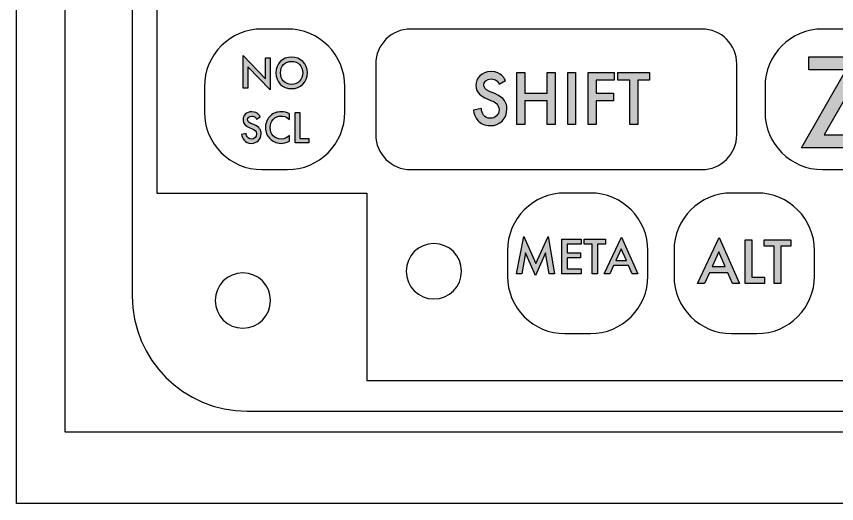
# Model space of a CAD drawing. Extents: x -123 to 250, y -165 to 87.
# Drawn here: x 43.64 to 88.13, y -165.31 to -138.9 of the extents above; entities that cross this region are included whole.
import ezdxf

# ---------------------------------------------------------------- set-up
doc = ezdxf.new("R2010")
doc.units = 0
doc.header["$MEASUREMENT"] = 0
doc.layers.add('LAYER_1', color=7, linetype='CONTINUOUS')

# ---------------------------------------------------------------- blocks, each defined once
blk = doc.blocks.new('BLOCK_14')
at = {"layer": 'LAYER_1', "color": 7}
for points in [[(58.339, -147.207), (58.339, -147.207), (56.963, -147.207), (56.963, -147.207), (55.239, -147.207), (53.841, -145.81), (53.841, -144.085), (53.841, -144.085), (53.841, -142.709), (53.841, -142.709), (53.841, -140.985), (55.239, -139.587), (56.963, -139.587), (56.963, -139.587), (58.339, -139.587), (58.339, -139.587), (60.063, -139.587), (61.461, -140.985), (61.461, -142.709), (61.461, -142.709), (61.461, -144.085), (61.461, -144.085), (61.461, -145.81), (60.063, -147.207), (58.339, -147.207)], [(80.821, -147.207), (80.821, -147.207), (65.027, -147.207), (65.027, -147.207), (63.981, -147.207), (63.134, -146.36), (63.134, -145.314), (63.134, -145.314), (63.134, -141.481), (63.134, -141.481), (63.134, -140.435), (63.981, -139.587), (65.027, -139.587), (65.027, -139.587), (80.821, -139.587), (80.821, -139.587), (81.867, -139.587), (82.714, -140.435), (82.714, -141.481), (82.714, -141.481), (82.714, -145.314), (82.714, -145.314), (82.714, -146.36), (81.867, -147.207), (80.821, -147.207)], [(88.744, -147.207), (88.744, -147.207), (87.368, -147.207), (87.368, -147.207), (85.644, -147.207), (84.246, -145.81), (84.246, -144.085), (84.246, -144.085), (84.246, -142.709), (84.246, -142.709), (84.246, -140.985), (85.644, -139.587), (87.368, -139.587), (87.368, -139.587), (88.744, -139.587), (88.744, -139.587), (90.468, -139.587), (91.866, -140.985), (91.866, -142.709), (91.866, -142.709), (91.866, -144.085), (91.866, -144.085), (91.866, -145.81), (90.468, -147.207), (88.744, -147.207)], [(74.774, -156.097), (74.774, -156.097), (73.398, -156.097), (73.398, -156.097), (71.674, -156.097), (70.276, -154.7), (70.276, -152.975), (70.276, -152.975), (70.276, -151.599), (70.276, -151.599), (70.276, -149.875), (71.674, -148.477), (73.398, -148.477), (73.398, -148.477), (74.774, -148.477), (74.774, -148.477), (76.498, -148.477), (77.896, -149.875), (77.896, -151.599), (77.896, -151.599), (77.896, -152.975), (77.896, -152.975), (77.896, -154.7), (76.498, -156.097), (74.774, -156.097)], [(83.809, -156.097), (83.809, -156.097), (82.433, -156.097), (82.433, -156.097), (80.709, -156.097), (79.311, -154.7), (79.311, -152.975), (79.311, -152.975), (79.311, -151.599), (79.311, -151.599), (79.311, -149.875), (80.709, -148.477), (82.433, -148.477), (82.433, -148.477), (83.809, -148.477), (83.809, -148.477), (85.534, -148.477), (86.931, -149.875), (86.931, -151.599), (86.931, -151.599), (86.931, -152.975), (86.931, -152.975), (86.931, -154.7), (85.534, -156.097), (83.809, -156.097)]]:
    blk.add_open_spline(points, degree=3, knots=[0, 0, 0, 0, 1, 1, 1, 2, 2, 2, 3, 3, 3, 4, 4, 4, 5, 5, 5, 6, 6, 6, 7, 7, 7, 8, 8, 8, 8], dxfattribs=at)
blk = doc.blocks.new('BLOCK_15')
at = {"layer": 'LAYER_1', "color": 7}
blk.add_lwpolyline([(199.816, -101.487), (173.146, -101.487), (155.472, -101.487), (155.366, -110.57), (61.355, -110.57), (61.355, -104.027), (51.258, -104.22), (51.258, -110.57), (51.258, -115.003), (51.258, -148.477), (62.656, -148.477), (62.656, -158.637), (182.036, -158.637), (199.816, -158.637), (199.816, -151.998), (199.816, -147.068), (206.166, -147.068), (206.166, -107.837), (206.166, -101.487), (199.816, -101.487)], dxfattribs=at)
blk.add_open_spline([(67.787, -152.716), (67.787, -153.544), (67.115, -154.216), (66.287, -154.216), (65.458, -154.216), (64.787, -153.544), (64.787, -152.716), (64.787, -151.887), (65.458, -151.216), (66.287, -151.216), (67.115, -151.216), (67.787, -151.887), (67.787, -152.716)], degree=3, knots=[0, 0, 0, 0, 1, 1, 1, 2, 2, 2, 3, 3, 3, 4, 4, 4, 4], dxfattribs=at)
blk = doc.blocks.new('BLOCK_16')
at = {"layer": 'LAYER_1', "color": 7}
for points, knots in [([(203.824, -160.304), (203.824, -160.304), (56.168, -160.304), (56.168, -160.304), (52.722, -160.304), (49.928, -157.51), (49.928, -154.064), (49.928, -154.064), (49.928, -49.643), (49.928, -49.643), (49.928, -46.197), (52.722, -43.403), (56.168, -43.403), (56.168, -43.403), (203.824, -43.403), (203.824, -43.403), (207.27, -43.403), (210.064, -46.197), (210.064, -49.643), (210.064, -49.643), (210.064, -154.064), (210.064, -154.064), (210.064, -157.51), (207.27, -160.304), (203.824, -160.304)], [0, 0, 0, 0, 1, 1, 1, 2, 2, 2, 3, 3, 3, 4, 4, 4, 5, 5, 5, 6, 6, 6, 7, 7, 7, 8, 8, 8, 8]), ([(57.428, -154.304), (57.428, -155.132), (56.756, -155.804), (55.928, -155.804), (55.099, -155.804), (54.428, -155.132), (54.428, -154.304), (54.428, -153.476), (55.099, -152.804), (55.928, -152.804), (56.756, -152.804), (57.428, -153.476), (57.428, -154.304)], [0, 0, 0, 0, 1, 1, 1, 2, 2, 2, 3, 3, 3, 4, 4, 4, 4])]:
    blk.add_open_spline(points, degree=3, knots=knots, dxfattribs=at)
blk = doc.blocks.new('BLOCK_56')
at = {"layer": 'LAYER_1'}
h = blk.add_hatch(color=7, dxfattribs=at)
h.dxf.hatch_style = 2
edge = h.paths.add_edge_path()
edge.add_spline(control_points=[(69.827, -142.574), (69.802, -142.51), (69.764, -142.451), (69.7, -142.396), (69.611, -142.324), (69.518, -142.294), (69.396, -142.294), (69.133, -142.294), (68.998, -142.451), (68.998, -142.633), (68.998, -142.718), (69.027, -142.865), (69.302, -142.976), (69.302, -142.976), (69.586, -143.09), (69.586, -143.09), (70.106, -143.301), (70.25, -143.597), (70.25, -143.919), (70.25, -144.456), (69.869, -144.825), (69.34, -144.825), (69.015, -144.825), (68.82, -144.702), (68.676, -144.541), (68.524, -144.372), (68.456, -144.186), (68.439, -143.991), (68.439, -143.991), (68.867, -143.898), (68.867, -143.898), (68.867, -144.037), (68.917, -144.169), (68.985, -144.258), (69.066, -144.359), (69.184, -144.427), (69.353, -144.427), (69.616, -144.427), (69.819, -144.237), (69.819, -143.953), (69.819, -143.665), (69.599, -143.547), (69.412, -143.471), (69.412, -143.471), (69.142, -143.356), (69.142, -143.356), (68.909, -143.259), (68.566, -143.064), (68.566, -142.641), (68.566, -142.26), (68.862, -141.897), (69.391, -141.897), (69.696, -141.897), (69.869, -142.011), (69.958, -142.087), (70.034, -142.155), (70.115, -142.252), (70.174, -142.371), (70.174, -142.371), (69.827, -142.574), (69.827, -142.574)], knot_values=[0, 0, 0, 0, 1, 1, 1, 2, 2, 2, 3, 3, 3, 4, 4, 4, 5, 5, 5, 6, 6, 6, 7, 7, 7, 8, 8, 8, 9, 9, 9, 10, 10, 10, 11, 11, 11, 12, 12, 12, 13, 13, 13, 14, 14, 14, 15, 15, 15, 16, 16, 16, 17, 17, 17, 18, 18, 18, 19, 19, 19, 20, 20, 20, 20], degree=3, periodic=1)
h = blk.add_hatch(color=7, dxfattribs=at)
h.dxf.hatch_style = 2
h.paths.add_polyline_path([(71.224, -143.064), (72.435, -143.064), (72.435, -141.947), (72.866, -141.947), (72.866, -144.769), (72.435, -144.769), (72.435, -143.471), (71.224, -143.471), (71.224, -144.769), (70.793, -144.769), (70.793, -141.947), (71.224, -141.947)])
h = blk.add_hatch(color=7, dxfattribs=at)
h.dxf.hatch_style = 2
h.paths.add_polyline_path([(73.976, -141.947), (73.976, -144.769), (73.545, -144.769), (73.545, -141.947)])
h = blk.add_hatch(color=7, dxfattribs=at)
h.dxf.hatch_style = 2
h.paths.add_polyline_path([(76.067, -142.353), (75.085, -142.353), (75.085, -143.069), (76.033, -143.069), (76.033, -143.475), (75.085, -143.475), (75.085, -144.769), (74.654, -144.769), (74.654, -141.947), (76.067, -141.947)])
h = blk.add_hatch(color=7, dxfattribs=at)
h.dxf.hatch_style = 2
h.paths.add_polyline_path([(77.341, -142.353), (77.341, -144.769), (76.91, -144.769), (76.91, -142.353), (76.263, -142.353), (76.263, -141.947), (77.989, -141.947), (77.989, -142.353)])
for points in [[(71.224, -143.064), (72.435, -143.064), (72.435, -141.947), (72.866, -141.947), (72.866, -144.769), (72.435, -144.769), (72.435, -143.471), (71.224, -143.471), (71.224, -144.769), (70.793, -144.769), (70.793, -141.947), (71.224, -141.947), (71.224, -143.064)], [(73.976, -141.947), (73.976, -144.769), (73.545, -144.769), (73.545, -141.947), (73.976, -141.947)], [(76.067, -142.353), (75.085, -142.353), (75.085, -143.069), (76.033, -143.069), (76.033, -143.475), (75.085, -143.475), (75.085, -144.769), (74.654, -144.769), (74.654, -141.947), (76.067, -141.947), (76.067, -142.353)], [(77.341, -142.353), (77.341, -144.769), (76.91, -144.769), (76.91, -142.353), (76.263, -142.353), (76.263, -141.947), (77.989, -141.947), (77.989, -142.353), (77.341, -142.353)]]:
    blk.add_lwpolyline(points, dxfattribs=at)
blk.add_open_spline([(69.827, -142.574), (69.802, -142.51), (69.764, -142.451), (69.7, -142.396), (69.611, -142.324), (69.518, -142.294), (69.396, -142.294), (69.133, -142.294), (68.998, -142.451), (68.998, -142.633), (68.998, -142.718), (69.027, -142.865), (69.302, -142.976), (69.302, -142.976), (69.586, -143.09), (69.586, -143.09), (70.106, -143.301), (70.25, -143.597), (70.25, -143.919), (70.25, -144.456), (69.869, -144.825), (69.34, -144.825), (69.015, -144.825), (68.82, -144.702), (68.676, -144.541), (68.524, -144.372), (68.456, -144.186), (68.439, -143.991), (68.439, -143.991), (68.867, -143.898), (68.867, -143.898), (68.867, -144.037), (68.917, -144.169), (68.985, -144.258), (69.066, -144.359), (69.184, -144.427), (69.353, -144.427), (69.616, -144.427), (69.819, -144.237), (69.819, -143.953), (69.819, -143.665), (69.599, -143.547), (69.412, -143.471), (69.412, -143.471), (69.142, -143.356), (69.142, -143.356), (68.909, -143.259), (68.566, -143.064), (68.566, -142.641), (68.566, -142.26), (68.862, -141.897), (69.391, -141.897), (69.696, -141.897), (69.869, -142.011), (69.958, -142.087), (70.034, -142.155), (70.115, -142.252), (70.174, -142.371), (70.174, -142.371), (69.827, -142.574), (69.827, -142.574)], degree=3, knots=[0, 0, 0, 0, 1, 1, 1, 2, 2, 2, 3, 3, 3, 4, 4, 4, 5, 5, 5, 6, 6, 6, 7, 7, 7, 8, 8, 8, 9, 9, 9, 10, 10, 10, 11, 11, 11, 12, 12, 12, 13, 13, 13, 14, 14, 14, 15, 15, 15, 16, 16, 16, 17, 17, 17, 18, 18, 18, 19, 19, 19, 20, 20, 20, 20], dxfattribs=at)
blk = doc.blocks.new('BLOCK_57')
at = {"layer": 'LAYER_1'}
h = blk.add_hatch(color=7, dxfattribs=at)
h.dxf.hatch_style = 2
h.paths.add_polyline_path([(87.456, -145.325), (89.826, -145.325), (89.826, -146.036), (86.226, -146.036), (88.656, -141.807), (86.626, -141.807), (86.626, -141.096), (89.885, -141.096)])
blk.add_lwpolyline([(87.456, -145.325), (89.826, -145.325), (89.826, -146.036), (86.226, -146.036), (88.656, -141.807), (86.626, -141.807), (86.626, -141.096), (89.885, -141.096), (87.456, -145.325)], dxfattribs=at)
blk = doc.blocks.new('BLOCK_72')
at = {"layer": 'LAYER_1'}
h = blk.add_hatch(color=7, dxfattribs=at)
h.dxf.hatch_style = 2
h.paths.add_polyline_path([(55.952, -142.788), (55.952, -141.029), (57.148, -142.282), (57.148, -141.14), (57.4, -141.14), (57.4, -142.889), (56.204, -141.637), (56.204, -142.788)])
h = blk.add_hatch(color=7, dxfattribs=at)
h.dxf.hatch_style = 2
edge = h.paths.add_edge_path()
edge.add_spline(control_points=[(59.43, -141.965), (59.43, -142.45), (59.067, -142.82), (58.573, -142.82), (58.078, -142.82), (57.715, -142.45), (57.715, -141.965), (57.715, -141.481), (58.078, -141.11), (58.573, -141.11), (59.067, -141.11), (59.43, -141.481), (59.43, -141.965)], knot_values=[0, 0, 0, 0, 1, 1, 1, 2, 2, 2, 3, 3, 3, 4, 4, 4, 4], degree=3, periodic=1)
edge = h.paths.add_edge_path()
edge.add_spline(control_points=[(59.178, -141.965), (59.178, -141.6), (58.926, -141.343), (58.573, -141.343), (58.219, -141.343), (57.967, -141.6), (57.967, -141.965), (57.967, -142.331), (58.219, -142.588), (58.573, -142.588), (58.926, -142.588), (59.178, -142.331), (59.178, -141.965)], knot_values=[0, 0, 0, 0, 1, 1, 1, 2, 2, 2, 3, 3, 3, 4, 4, 4, 4], degree=3, periodic=1)
h = blk.add_hatch(color=7, dxfattribs=at)
h.dxf.hatch_style = 2
edge = h.paths.add_edge_path()
edge.add_spline(control_points=[(56.671, -144.469), (56.656, -144.432), (56.634, -144.398), (56.597, -144.366), (56.545, -144.324), (56.491, -144.306), (56.419, -144.306), (56.266, -144.306), (56.187, -144.398), (56.187, -144.504), (56.187, -144.553), (56.204, -144.64), (56.365, -144.704), (56.365, -144.704), (56.53, -144.771), (56.53, -144.771), (56.834, -144.894), (56.918, -145.067), (56.918, -145.255), (56.918, -145.569), (56.696, -145.784), (56.387, -145.784), (56.197, -145.784), (56.083, -145.712), (55.999, -145.618), (55.91, -145.519), (55.871, -145.411), (55.861, -145.297), (55.861, -145.297), (56.11, -145.243), (56.11, -145.243), (56.11, -145.324), (56.14, -145.401), (56.18, -145.453), (56.227, -145.512), (56.296, -145.551), (56.394, -145.551), (56.548, -145.551), (56.666, -145.44), (56.666, -145.275), (56.666, -145.107), (56.538, -145.037), (56.429, -144.993), (56.429, -144.993), (56.271, -144.927), (56.271, -144.927), (56.135, -144.87), (55.935, -144.756), (55.935, -144.509), (55.935, -144.286), (56.108, -144.074), (56.417, -144.074), (56.595, -144.074), (56.696, -144.141), (56.748, -144.185), (56.792, -144.225), (56.839, -144.282), (56.874, -144.351), (56.874, -144.351), (56.671, -144.469), (56.671, -144.469)], knot_values=[0, 0, 0, 0, 1, 1, 1, 2, 2, 2, 3, 3, 3, 4, 4, 4, 5, 5, 5, 6, 6, 6, 7, 7, 7, 8, 8, 8, 9, 9, 9, 10, 10, 10, 11, 11, 11, 12, 12, 12, 13, 13, 13, 14, 14, 14, 15, 15, 15, 16, 16, 16, 17, 17, 17, 18, 18, 18, 19, 19, 19, 20, 20, 20, 20], degree=3, periodic=1)
h = blk.add_hatch(color=7, dxfattribs=at)
h.dxf.hatch_style = 2
edge = h.paths.add_edge_path()
edge.add_spline(control_points=[(58.454, -144.489), (58.272, -144.324), (58.101, -144.306), (58.007, -144.306), (57.649, -144.306), (57.407, -144.571), (57.407, -144.934), (57.407, -145.282), (57.659, -145.551), (58.01, -145.551), (58.207, -145.551), (58.36, -145.45), (58.454, -145.361), (58.454, -145.361), (58.454, -145.66), (58.454, -145.66), (58.289, -145.759), (58.116, -145.784), (58.002, -145.784), (57.703, -145.784), (57.516, -145.648), (57.419, -145.556), (57.226, -145.376), (57.155, -145.166), (57.155, -144.934), (57.155, -144.63), (57.281, -144.42), (57.419, -144.289), (57.59, -144.128), (57.787, -144.074), (58.015, -144.074), (58.165, -144.074), (58.311, -144.101), (58.454, -144.193), (58.454, -144.193), (58.454, -144.489), (58.454, -144.489)], knot_values=[0, 0, 0, 0, 1, 1, 1, 2, 2, 2, 3, 3, 3, 4, 4, 4, 5, 5, 5, 6, 6, 6, 7, 7, 7, 8, 8, 8, 9, 9, 9, 10, 10, 10, 11, 11, 11, 12, 12, 12, 12], degree=3, periodic=1)
h = blk.add_hatch(color=7, dxfattribs=at)
h.dxf.hatch_style = 2
h.paths.add_polyline_path([(59.017, -144.104), (59.017, -145.514), (59.501, -145.514), (59.501, -145.752), (58.765, -145.752), (58.765, -144.104)])
for points in [[(55.952, -142.788), (55.952, -141.029), (57.148, -142.282), (57.148, -141.14), (57.4, -141.14), (57.4, -142.889), (56.204, -141.637), (56.204, -142.788), (55.952, -142.788)], [(59.017, -144.104), (59.017, -145.514), (59.501, -145.514), (59.501, -145.752), (58.765, -145.752), (58.765, -144.104), (59.017, -144.104)]]:
    blk.add_lwpolyline(points, dxfattribs=at)
for points, knots in [([(59.43, -141.965), (59.43, -142.45), (59.067, -142.82), (58.573, -142.82), (58.078, -142.82), (57.715, -142.45), (57.715, -141.965), (57.715, -141.481), (58.078, -141.11), (58.573, -141.11), (59.067, -141.11), (59.43, -141.481), (59.43, -141.965)], [0, 0, 0, 0, 1, 1, 1, 2, 2, 2, 3, 3, 3, 4, 4, 4, 4]), ([(59.178, -141.965), (59.178, -141.6), (58.926, -141.343), (58.573, -141.343), (58.219, -141.343), (57.967, -141.6), (57.967, -141.965), (57.967, -142.331), (58.219, -142.588), (58.573, -142.588), (58.926, -142.588), (59.178, -142.331), (59.178, -141.965)], [0, 0, 0, 0, 1, 1, 1, 2, 2, 2, 3, 3, 3, 4, 4, 4, 4]), ([(56.671, -144.469), (56.656, -144.432), (56.634, -144.398), (56.597, -144.366), (56.545, -144.324), (56.491, -144.306), (56.419, -144.306), (56.266, -144.306), (56.187, -144.398), (56.187, -144.504), (56.187, -144.553), (56.204, -144.64), (56.365, -144.704), (56.365, -144.704), (56.53, -144.771), (56.53, -144.771), (56.834, -144.894), (56.918, -145.067), (56.918, -145.255), (56.918, -145.569), (56.696, -145.784), (56.387, -145.784), (56.197, -145.784), (56.083, -145.712), (55.999, -145.618), (55.91, -145.519), (55.871, -145.411), (55.861, -145.297), (55.861, -145.297), (56.11, -145.243), (56.11, -145.243), (56.11, -145.324), (56.14, -145.401), (56.18, -145.453), (56.227, -145.512), (56.296, -145.551), (56.394, -145.551), (56.548, -145.551), (56.666, -145.44), (56.666, -145.275), (56.666, -145.107), (56.538, -145.037), (56.429, -144.993), (56.429, -144.993), (56.271, -144.927), (56.271, -144.927), (56.135, -144.87), (55.935, -144.756), (55.935, -144.509), (55.935, -144.286), (56.108, -144.074), (56.417, -144.074), (56.595, -144.074), (56.696, -144.141), (56.748, -144.185), (56.792, -144.225), (56.839, -144.282), (56.874, -144.351), (56.874, -144.351), (56.671, -144.469), (56.671, -144.469)], [0, 0, 0, 0, 1, 1, 1, 2, 2, 2, 3, 3, 3, 4, 4, 4, 5, 5, 5, 6, 6, 6, 7, 7, 7, 8, 8, 8, 9, 9, 9, 10, 10, 10, 11, 11, 11, 12, 12, 12, 13, 13, 13, 14, 14, 14, 15, 15, 15, 16, 16, 16, 17, 17, 17, 18, 18, 18, 19, 19, 19, 20, 20, 20, 20]), ([(58.454, -144.489), (58.272, -144.324), (58.101, -144.306), (58.007, -144.306), (57.649, -144.306), (57.407, -144.571), (57.407, -144.934), (57.407, -145.282), (57.659, -145.551), (58.01, -145.551), (58.207, -145.551), (58.36, -145.45), (58.454, -145.361), (58.454, -145.361), (58.454, -145.66), (58.454, -145.66), (58.289, -145.759), (58.116, -145.784), (58.002, -145.784), (57.703, -145.784), (57.516, -145.648), (57.419, -145.556), (57.226, -145.376), (57.155, -145.166), (57.155, -144.934), (57.155, -144.63), (57.281, -144.42), (57.419, -144.289), (57.59, -144.128), (57.787, -144.074), (58.015, -144.074), (58.165, -144.074), (58.311, -144.101), (58.454, -144.193), (58.454, -144.193), (58.454, -144.489), (58.454, -144.489)], [0, 0, 0, 0, 1, 1, 1, 2, 2, 2, 3, 3, 3, 4, 4, 4, 5, 5, 5, 6, 6, 6, 7, 7, 7, 8, 8, 8, 9, 9, 9, 10, 10, 10, 11, 11, 11, 12, 12, 12, 12])]:
    blk.add_open_spline(points, degree=3, knots=knots, dxfattribs=at)
blk = doc.blocks.new('BLOCK_77')
at = {"layer": 'LAYER_1'}
h = blk.add_hatch(color=7, dxfattribs=at)
h.dxf.hatch_style = 2
h.paths.add_polyline_path([(70.768, -152.857), (71.163, -150.835), (71.818, -152.296), (72.478, -150.835), (72.833, -152.857), (72.54, -152.857), (72.348, -151.723), (71.801, -152.945), (71.259, -151.72), (71.062, -152.857)])
h = blk.add_hatch(color=7, dxfattribs=at)
h.dxf.hatch_style = 2
h.paths.add_polyline_path([(74.267, -151.247), (73.517, -151.247), (73.517, -151.723), (74.245, -151.723), (74.245, -151.994), (73.517, -151.994), (73.517, -152.586), (74.267, -152.586), (74.267, -152.857), (73.229, -152.857), (73.229, -150.976), (74.267, -150.976)])
h = blk.add_hatch(color=7, dxfattribs=at)
h.dxf.hatch_style = 2
h.paths.add_polyline_path([(75.162, -151.247), (75.162, -152.857), (74.874, -152.857), (74.874, -151.247), (74.443, -151.247), (74.443, -150.976), (75.594, -150.976), (75.594, -151.247)])
h = blk.add_hatch(color=7, dxfattribs=at)
h.dxf.hatch_style = 2
h.paths.add_polyline_path([(76.841, -152.403), (76.037, -152.403), (75.831, -152.857), (75.521, -152.857), (76.458, -150.866), (77.349, -152.857), (77.039, -152.857)])
h.paths.add_polyline_path([(76.726, -152.132), (76.446, -151.495), (76.156, -152.132)])
for points in [[(70.768, -152.857), (71.163, -150.835), (71.818, -152.296), (72.478, -150.835), (72.833, -152.857), (72.54, -152.857), (72.348, -151.723), (71.801, -152.945), (71.259, -151.72), (71.062, -152.857), (70.768, -152.857)], [(74.267, -151.247), (73.517, -151.247), (73.517, -151.723), (74.245, -151.723), (74.245, -151.994), (73.517, -151.994), (73.517, -152.586), (74.267, -152.586), (74.267, -152.857), (73.229, -152.857), (73.229, -150.976), (74.267, -150.976), (74.267, -151.247)], [(75.162, -151.247), (75.162, -152.857), (74.874, -152.857), (74.874, -151.247), (74.443, -151.247), (74.443, -150.976), (75.594, -150.976), (75.594, -151.247), (75.162, -151.247)], [(76.841, -152.403), (76.037, -152.403), (75.831, -152.857), (75.521, -152.857), (76.458, -150.866), (77.349, -152.857), (77.039, -152.857), (76.841, -152.403)], [(76.726, -152.132), (76.446, -151.495), (76.156, -152.132), (76.726, -152.132)]]:
    blk.add_lwpolyline(points, dxfattribs=at)
blk = doc.blocks.new('BLOCK_78')
at = {"layer": 'LAYER_1'}
h = blk.add_hatch(color=7, dxfattribs=at)
h.dxf.hatch_style = 2
h.paths.add_polyline_path([(82.232, -152.804), (81.227, -152.804), (80.969, -153.372), (80.581, -153.372), (81.752, -150.882), (82.866, -153.372), (82.478, -153.372)])
h.paths.add_polyline_path([(82.087, -152.465), (81.738, -151.669), (81.375, -152.465)])
h = blk.add_hatch(color=7, dxfattribs=at)
h.dxf.hatch_style = 2
h.paths.add_polyline_path([(83.523, -151.02), (83.523, -153.033), (84.214, -153.033), (84.214, -153.372), (83.164, -153.372), (83.164, -151.02)])
h = blk.add_hatch(color=7, dxfattribs=at)
h.dxf.hatch_style = 2
h.paths.add_polyline_path([(85.1, -151.358), (85.1, -153.372), (84.74, -153.372), (84.74, -151.358), (84.201, -151.358), (84.201, -151.02), (85.64, -151.02), (85.64, -151.358)])
for points in [[(82.232, -152.804), (81.227, -152.804), (80.969, -153.372), (80.581, -153.372), (81.752, -150.882), (82.866, -153.372), (82.478, -153.372), (82.232, -152.804)], [(83.523, -151.02), (83.523, -153.033), (84.214, -153.033), (84.214, -153.372), (83.164, -153.372), (83.164, -151.02), (83.523, -151.02)], [(85.1, -151.358), (85.1, -153.372), (84.74, -153.372), (84.74, -151.358), (84.201, -151.358), (84.201, -151.02), (85.64, -151.02), (85.64, -151.358), (85.1, -151.358)], [(82.087, -152.465), (81.738, -151.669), (81.375, -152.465), (82.087, -152.465)]]:
    blk.add_lwpolyline(points, dxfattribs=at)
blk = doc.blocks.new('BLOCK_17')
at = {"layer": 'LAYER_1'}
for name in ['BLOCK_72', 'BLOCK_57', 'BLOCK_56', 'BLOCK_77', 'BLOCK_78']:
    blk.add_blockref(name, (0, 0), dxfattribs=at)

msp = doc.modelspace()

# ---------------------------------------------------------------- linework, layer by layer
at = {"layer": 'LAYER_1', "color": 1}
for points in [[(250.02, -165.311), (43.645, -165.311), (43.645, -38.311), (250.02, -38.311), (250.02, -165.311)], [(246.307, -161.435), (46.282, -161.435), (46.282, -40.785), (246.307, -40.785), (246.307, -161.435)]]:
    msp.add_lwpolyline(points, dxfattribs=at)

# ---------------------------------------------------------------- block references
at = {"layer": 'LAYER_1'}
for name in ['BLOCK_16', 'BLOCK_15', 'BLOCK_14', 'BLOCK_17']:
    msp.add_blockref(name, (0, 0), dxfattribs=at)

doc.saveas('drawing.dxf')
